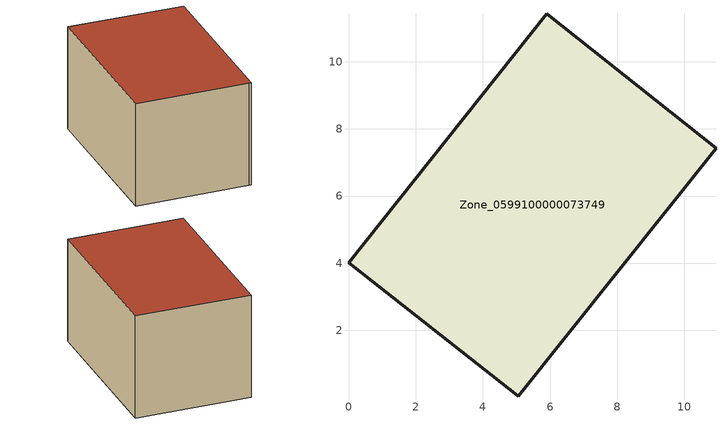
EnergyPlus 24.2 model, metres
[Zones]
Zone_0599100000073749
 floor ground (C_G): 4.96,0.11 0,4.01 5.91,11.43 10.94,7.42 5.06,0.03 z0.45
 wall outside (C_F): 10.94,7.42 5.91,11.43 0,4.01 4.96,0.11 5.06,0.03 10.94,7.42 z0.45:6.36
 roof outside (C_R): 0,4.01 4.96,0.11 5.06,0.03 10.94,7.42 5.91,11.43 z6.36
[BUILDING]
Pand.0599100000073749: North Axis=0; Terrain=City; Loads Convergence Tolerance Value=0.04; Temperature Convergence Tolerance Value=0.4; Solar Distribution=FullExterior; Maximum Number of Warmup Days=25; Minimum Number of Warmup Days=1
[Site:Location]
Rotterdam.The.Hague.AP_ZH_NLD Design_Conditions: Latitude=51.96; Longitude=4.45; Time Zone=1; Elevation=-4.5
[SITE:GROUNDTEMPERATURE:BUILDINGSURFACE]
18, 18, 18, 18, 18, 18, 18, 18, 18, 18, 18, 18
[MATERIAL] Thermal Absorptance=0.9; Solar Absorptance=0.7; Visible Absorptance=0.7
Name | Roughness | Thickness | Conductivity | Density | Specific Heat
G.TC.1946-1964 | MediumSmooth | 0.15 | 1 | 540 | 1210
F.TC.1946-1964 | Rough | 0.3 | 0.857143 | 1920 | 840
R.TC.1946-1964 | MediumRough | 0.2 | 0.235294 | 1500 | 1000
[CONSTRUCTION]
C_G: G.TC.1946-1964
C_F: F.TC.1946-1964
C_R: R.TC.1946-1964
[ZONE]
Zone_0599100000073749: Type=1; Multiplier=1; Ceiling Height=Autocalculate; Volume=Autocalculate; Floor Area=autocalculate; Part of Total Floor Area=Yes
[ZONEINFILTRATION:DESIGNFLOWRATE]
Infil_Zone_0599100000073749: Zone or ZoneList or Space or SpaceList=Zone_0599100000073749; Schedule=AlwaysOn; Design Flow Rate Calculation Method=Flow/Area; Flow Rate per Floor Area=0.003; Constant Term Coefficient=1; Temperature Term Coefficient=0; Velocity Term Coefficient=0; Velocity Squared Term Coefficient=0
[HVACTEMPLATE:ZONE:IDEALLOADSAIRSYSTEM]
Zone_0599100000073749: Maximum Heating Supply Air Temperature=50; Minimum Cooling Supply Air Temperature=13; Maximum Heating Supply Air Humidity Ratio=0.0156; Minimum Cooling Supply Air Humidity Ratio=0.0077; Heating Limit=NoLimit; Cooling Limit=NoLimit; Dehumidification Control Type=ConstantSensibleHeatRatio; Cooling Sensible Heat Ratio=0.7; Dehumidification Setpoint=60; Humidification Control Type=None; Humidification Setpoint=30; Outdoor Air Method=None; Outdoor Air Flow Rate per Person=0.00944; Outdoor Air Flow Rate per Zone Floor Area=0; Outdoor Air Flow Rate per Zone=0; Demand Controlled Ventilation Type=None; Outdoor Air Economizer Type=NoEconomizer; Heat Recovery Type=None; Sensible Heat Recovery Effectiveness=0.7; Latent Heat Recovery Effectiveness=0.65
[ZONECONTROL:THERMOSTAT]
ThermostatControl_Zone_0599100000073749: Zone or ZoneList=Zone_0599100000073749; Control Type Schedule=DualSetpointControlType; Control 1=Thermostat_Zone_0599100000073749; Temperature Difference Between Cutout And Setpoint=0
[THERMOSTATSETPOINT:DUALSETPOINT]
Thermostat_Zone_0599100000073749: Heating Setpoint Temperature Schedule=HeatingSetpoint_Zone_0599100000073749; Cooling Setpoint Temperature Schedule=CoolingSetpoint_Zone_0599100000073749
[SCHEDULE:COMPACT]
HeatingSetpoint_Zone_0599100000073749: Through: 12/31, For: AllDays, Until: 24:00, 21
CoolingSetpoint_Zone_0599100000073749: Through: 12/31, For: AllDays, Until: 24:00, 24
DualSetpointControlType: Through: 12/31, For: AllDays, Until: 24:00, 4
AlwaysOn: Through: 12/31, For: AllDays, Until: 24:00, 1
